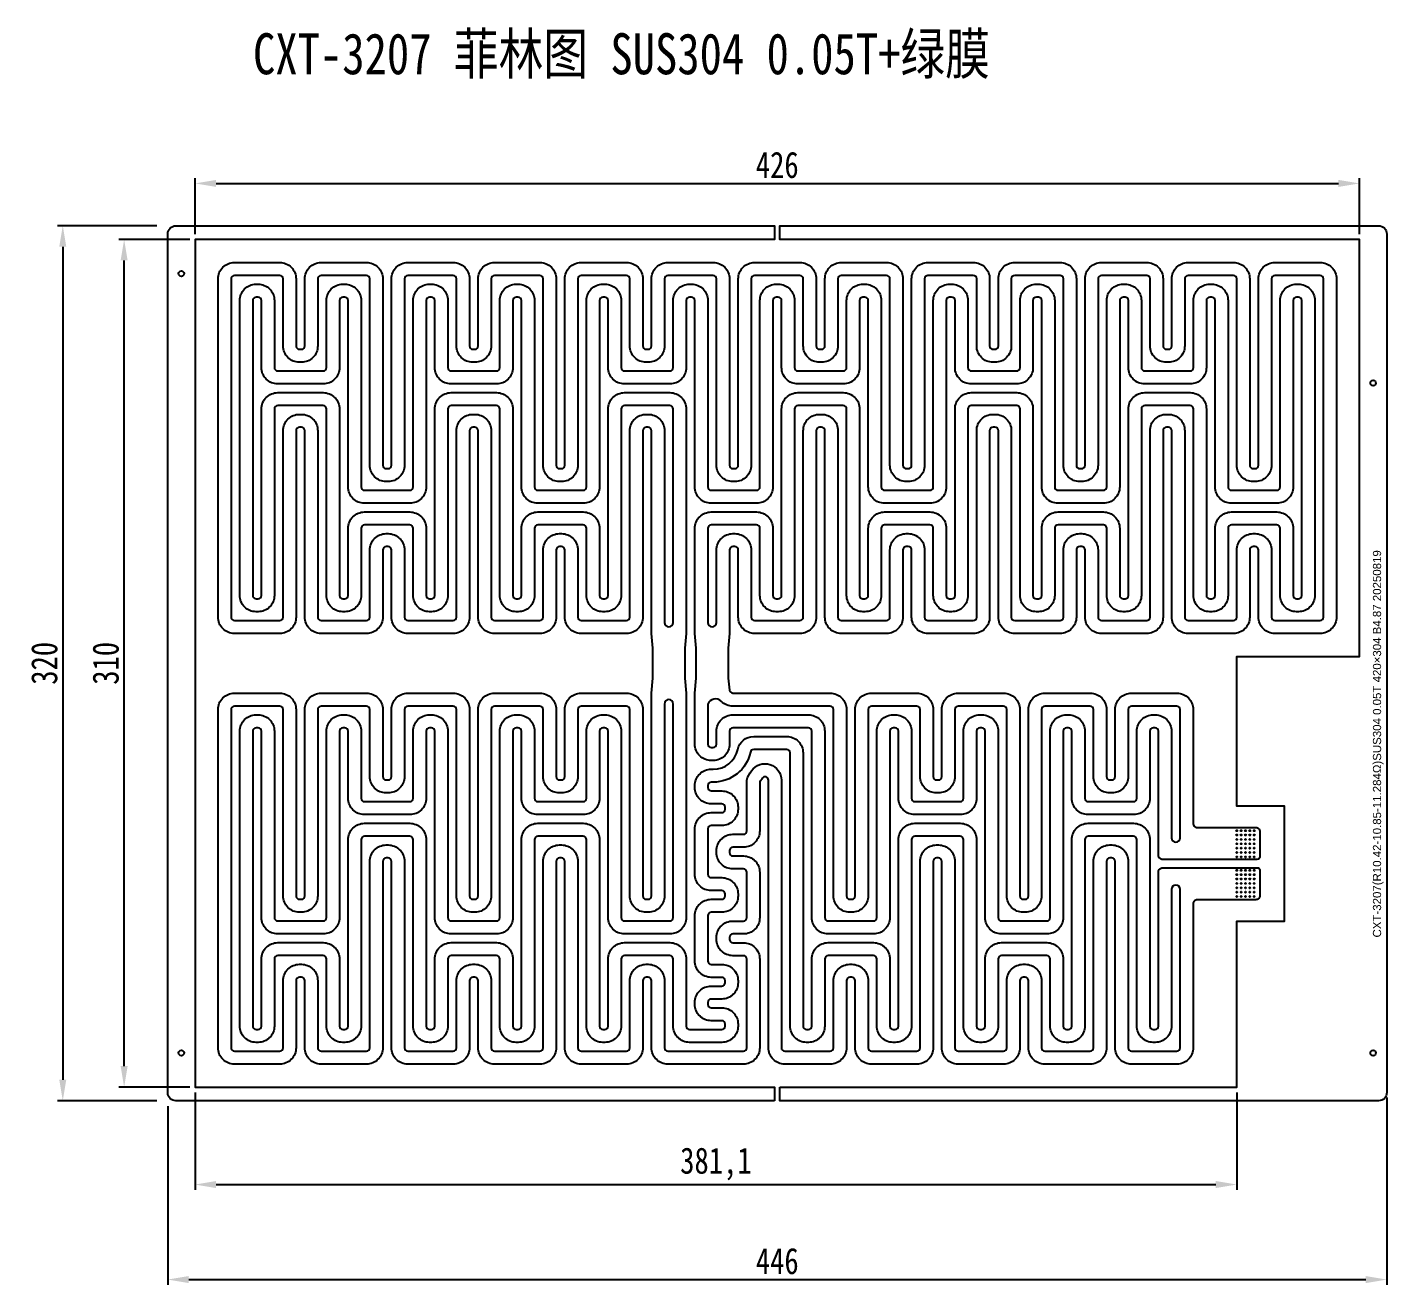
# Model space of a CAD drawing. Extents: x 1947 to 2445, y -5 to 454.
# Drawn here: x 1947.3 to 2444.7, y -5.5 to 454.4 of the extents above; entities that cross this region are included whole.
import ezdxf

# ---------------------------------------------------------------- set-up
doc = ezdxf.new("R2010")
doc.units = 0
doc.header["$PDMODE"] = 35
doc.header["$PDSIZE"] = -5
doc.layers.add('dim', color=84, linetype='Continuous', lineweight=9)
doc.layers.add('发热丝', color=3, linetype='Continuous')
doc.layers.add('菲林', color=11, linetype='Continuous')
doc.styles.add('ISO Proportional', font='simhei.ttf', dxfattribs={"width": 0.8})
doc.styles.get("Standard").update_dxf_attribs({"font": 'txt', "width": 0.8})
doc.styles.add('工程字', font='', dxfattribs={"height": 3.5})
doc.styles.get('工程字').set_extended_font_data('CAXA')
doc.dimstyles.new('ISO-25', dxfattribs={"dimtxt": 2.5, "dimasz": 2.5, "dimexe": 1.25, "dimexo": 0.625, "dimtad": 1, "dimtxsty": 'Standard', "dimcen": 2.5, "dimadec": 0, "dimazin": 0, "dimtfac": 1, "dimtmove": 0, "dimatfit": 3, "dimfxl": 1, "dimarcsym": 0})

# ---------------------------------------------------------------- blocks, each defined once
blk = doc.blocks.new('*D38')
at = {"layer": 'Defpoints', "color": 0}
for p in [(2444.75, 64.95), (1998.75, 61.79), (2444.75, -3.58)]:
    blk.add_point(p, dxfattribs=at)
at = {"layer": 'dim', "color": 0, "lineweight": -2}
for p, q in [((1998.75, 59.87), (1998.75, -5.5)), ((2444.75, 63.03), (2444.75, -5.5)), ((2006.43, -3.58), (2437.07, -3.58))]:
    blk.add_line(p, q, dxfattribs=at)
at = {"layer": 'dim', "color": 0}
for points in [[(2006.43, -2.3), (2006.43, -4.86), (1998.75, -3.58)], [(2437.07, -4.86), (2437.07, -2.3), (2444.75, -3.58)]]:
    blk.add_solid(points, dxfattribs=at)
at = {"layer": 'dim', "color": 0, "insert": (2221.75, 3.14), "char_height": 9.6, "attachment_point": 5}
blk.add_mtext('446', dxfattribs=at)
blk = doc.blocks.new('*D39')
at = {"layer": 'Defpoints', "color": 0}
for p in [(2008.75, 66.79), (2389.85, 66.79), (2389.85, 31.17)]:
    blk.add_point(p, dxfattribs=at)
at = {"layer": 'dim', "color": 0, "lineweight": -2}
for p, q in [((2008.75, 64.87), (2008.75, 29.25)), ((2389.85, 64.87), (2389.85, 29.25)), ((2016.43, 31.17), (2382.17, 31.17))]:
    blk.add_line(p, q, dxfattribs=at)
at = {"layer": 'dim', "color": 0}
for points in [[(2016.43, 32.45), (2016.43, 29.89), (2008.75, 31.17)], [(2382.17, 29.89), (2382.17, 32.45), (2389.85, 31.17)]]:
    blk.add_solid(points, dxfattribs=at)
at = {"layer": 'dim', "color": 0, "insert": (2199.3, 38.69), "char_height": 9.6, "attachment_point": 5}
blk.add_mtext('381,1', dxfattribs=at)
blk = doc.blocks.new('*D40')
at = {"layer": 'Defpoints', "color": 0}
for p in [(1982.81, 376.79), (2008.75, 376.79), (2008.75, 66.79)]:
    blk.add_point(p, dxfattribs=at)
at = {"layer": 'dim', "color": 0, "lineweight": -2}
for p, q in [((2006.83, 376.79), (1980.89, 376.79)), ((1982.81, 74.47), (1982.81, 369.11)), ((2006.83, 66.79), (1980.89, 66.79))]:
    blk.add_line(p, q, dxfattribs=at)
at = {"layer": 'dim', "color": 0}
for points in [[(1984.09, 369.11), (1981.53, 369.11), (1982.81, 376.79)], [(1981.53, 74.47), (1984.09, 74.47), (1982.81, 66.79)]]:
    blk.add_solid(points, dxfattribs=at)
at = {"layer": 'dim', "color": 0, "insert": (1976.09, 221.79), "char_height": 9.6, "attachment_point": 5, "rotation": 90}
blk.add_mtext('310', dxfattribs=at)
blk = doc.blocks.new('*D41')
at = {"layer": 'Defpoints', "color": 0}
for p in [(1996.75, 381.79), (1960.36, 61.79), (1996.75, 61.79)]:
    blk.add_point(p, dxfattribs=at)
at = {"layer": 'dim', "color": 0, "lineweight": -2}
for p, q in [((1994.83, 381.79), (1958.44, 381.79)), ((1960.36, 374.11), (1960.36, 69.47)), ((1994.83, 61.79), (1958.44, 61.79))]:
    blk.add_line(p, q, dxfattribs=at)
at = {"layer": 'dim', "color": 0}
for points in [[(1961.64, 374.11), (1959.08, 374.11), (1960.36, 381.79)], [(1959.08, 69.47), (1961.64, 69.47), (1960.36, 61.79)]]:
    blk.add_solid(points, dxfattribs=at)
at = {"layer": 'dim', "color": 0, "insert": (1953.64, 221.79), "char_height": 9.6, "attachment_point": 5, "rotation": 90}
blk.add_mtext('320', dxfattribs=at)
blk = doc.blocks.new('*D42')
at = {"layer": 'Defpoints', "color": 0}
for p in [(2434.75, 397.29), (2008.75, 376.79), (2434.75, 376.79)]:
    blk.add_point(p, dxfattribs=at)
at = {"layer": 'dim', "color": 0, "lineweight": -2}
for p, q in [((2008.75, 378.71), (2008.75, 399.21)), ((2434.75, 378.71), (2434.75, 399.21)), ((2016.43, 397.29), (2427.07, 397.29))]:
    blk.add_line(p, q, dxfattribs=at)
at = {"layer": 'dim', "color": 0}
for points in [[(2016.43, 398.57), (2016.43, 396.01), (2008.75, 397.29)], [(2427.07, 396.01), (2427.07, 398.57), (2434.75, 397.29)]]:
    blk.add_solid(points, dxfattribs=at)
at = {"layer": 'dim', "color": 0, "insert": (2221.75, 404.01), "char_height": 9.6, "attachment_point": 5}
blk.add_mtext('426', dxfattribs=at)

msp = doc.modelspace()

# ---------------------------------------------------------------- linework, layer by layer
at = {"layer": '发热丝'}
for points in [[(2176.249, 227.29), (2175.761, 232.717), (2175.761, 306.865, 0.4142136), (2174.535, 308.092), (2173.805, 308.092, 0.4142136), (2172.579, 306.865), (2172.579, 238.69, -0.4142136), (2166.605, 232.717), (2150.017, 232.717, -0.4142136), (2144.043, 238.69), (2144.043, 263.231, 0.4142136), (2142.817, 264.457), (2142.087, 264.457, 0.4142136), (2140.861, 263.231), (2140.861, 238.69, -0.4142136), (2134.887, 232.717), (2118.299, 232.717, -0.4142136), (2112.326, 238.69), (2112.326, 306.865, 0.4142136), (2111.099, 308.092), (2110.37, 308.092, 0.4142136), (2109.143, 306.865), (2109.143, 238.69, -0.4142136), (2103.17, 232.717), (2086.582, 232.717, -0.4142136), (2080.608, 238.69), (2080.608, 263.231, 0.4142136), (2079.382, 264.457), (2078.652, 264.457, 0.4142136), (2077.426, 263.231), (2077.426, 238.69, -0.4142136), (2071.452, 232.717), (2054.864, 232.717, -0.4142136), (2048.89, 238.69), (2048.89, 306.865, 0.4142136), (2047.664, 308.092), (2046.935, 308.092, 0.4142136), (2045.708, 306.865), (2045.708, 238.69, -0.4142136), (2039.735, 232.717), (2023.146, 232.717, -0.4142136), (2017.173, 238.69), (2017.173, 362.394, -0.4142136), (2023.146, 368.367), (2039.735, 368.367, -0.4142136), (2045.708, 362.394), (2045.708, 337.853, 0.4142136), (2046.935, 336.627), (2047.664, 336.627, 0.4142136), (2048.89, 337.853), (2048.89, 362.394, -0.4142136), (2054.864, 368.367), (2071.452, 368.367, -0.4142136), (2077.426, 362.394), (2077.426, 294.219, 0.4142136), (2078.652, 292.992), (2079.382, 292.992, 0.4142136), (2080.608, 294.219), (2080.608, 362.394, -0.4142136), (2086.582, 368.367), (2103.17, 368.367, -0.4142136), (2109.143, 362.394), (2109.143, 337.853, 0.4142136), (2110.37, 336.627), (2111.099, 336.627, 0.4142136), (2112.326, 337.853), (2112.326, 362.394, -0.4142136), (2118.299, 368.367), (2134.887, 368.367, -0.4142136), (2140.861, 362.394), (2140.861, 294.219, 0.4142136), (2142.087, 292.992), (2142.817, 292.992, 0.4142136), (2144.043, 294.219), (2144.043, 362.394, -0.4142136), (2150.017, 368.367), (2166.605, 368.367, -0.4142136), (2172.579, 362.394), (2172.579, 337.853, 0.4142136), (2173.805, 336.627), (2174.535, 336.627, 0.4142136), (2175.761, 337.853), (2175.761, 362.394, -0.4142136), (2181.735, 368.367), (2198.323, 368.367, -0.4142136), (2204.296, 362.394), (2204.296, 294.219, 0.4142136), (2205.523, 292.992), (2206.252, 292.992, 0.4142136), (2207.479, 294.219), (2207.479, 362.394, -0.4142136), (2213.452, 368.367), (2230.04, 368.367, -0.4142136), (2236.014, 362.394), (2236.014, 337.853, 0.4142136), (2237.24, 336.627), (2237.97, 336.627, 0.4142136), (2239.196, 337.853), (2239.196, 362.394, -0.4142136), (2245.17, 368.367), (2261.758, 368.367, -0.4142136), (2267.731, 362.394), (2267.731, 294.219, 0.4142136), (2268.958, 292.992), (2269.687, 292.992, 0.4142136), (2270.914, 294.219), (2270.914, 362.394, -0.4142136), (2276.887, 368.367), (2293.476, 368.367, -0.4142136), (2299.449, 362.394), (2299.449, 337.853, 0.4142136), (2300.676, 336.627), (2301.405, 336.627, 0.4142136), (2302.632, 337.853), (2302.632, 362.394, -0.4142136), (2308.605, 368.367), (2325.193, 368.367, -0.4142136), (2331.167, 362.394), (2331.167, 294.219, 0.4142136), (2332.393, 292.992), (2333.123, 292.992, 0.4142136), (2334.349, 294.219), (2334.349, 362.394, -0.4142136), (2340.323, 368.367), (2356.911, 368.367, -0.4142136), (2362.884, 362.394), (2362.884, 337.853, 0.4142136), (2364.111, 336.627), (2364.84, 336.627, 0.4142136), (2366.067, 337.853), (2366.067, 362.394, -0.4142136), (2372.04, 368.367), (2388.629, 368.367, -0.4142136), (2394.602, 362.394), (2394.602, 294.219, 0.4142136), (2395.829, 292.992), (2396.558, 292.992, 0.4142136), (2397.785, 294.219), (2397.785, 362.394, -0.4142136), (2403.758, 368.367), (2420.346, 368.367, -0.4142136), (2426.32, 362.394), (2426.32, 238.69, -0.4142136), (2420.346, 232.717), (2403.758, 232.717, -0.4142136), (2397.785, 238.69), (2397.785, 263.231, 0.4142136), (2396.558, 264.457), (2395.829, 264.457, 0.4142136), (2394.602, 263.231), (2394.602, 238.69, -0.4142136), (2388.629, 232.717), (2372.04, 232.717, -0.4142136), (2366.067, 238.69), (2366.067, 306.865, 0.4142136), (2364.84, 308.092), (2364.111, 308.092, 0.4142136), (2362.884, 306.865), (2362.884, 238.69, -0.4142136), (2356.911, 232.717), (2340.323, 232.717, -0.4142136), (2334.349, 238.69), (2334.349, 263.231, 0.4142136), (2333.123, 264.457), (2332.393, 264.457, 0.4142136), (2331.167, 263.231), (2331.167, 238.69, -0.4142136), (2325.193, 232.717), (2308.605, 232.717, -0.4142136), (2302.632, 238.69), (2302.632, 306.865, 0.4142136), (2301.405, 308.092), (2300.676, 308.092, 0.4142136), (2299.449, 306.865), (2299.449, 238.69, -0.4142136), (2293.476, 232.717), (2276.887, 232.717, -0.4142136), (2270.914, 238.69), (2270.914, 263.231, 0.4142136), (2269.687, 264.457), (2268.958, 264.457, 0.4142136), (2267.731, 263.231), (2267.731, 238.69, -0.4142136), (2261.758, 232.717), (2245.17, 232.717, -0.4142136), (2239.196, 238.69), (2239.196, 306.865, 0.4142136), (2237.97, 308.092), (2237.24, 308.092, 0.4142136), (2236.014, 306.865), (2236.014, 238.69, -0.4142136), (2230.04, 232.717), (2213.452, 232.717, -0.4142136), (2207.479, 238.69), (2207.479, 263.231, 0.4142136), (2206.252, 264.457), (2205.523, 264.457, 0.4142136), (2204.296, 263.231), (2204.296, 232.717), (2203.808, 227.29), (2203.808, 216.298), (2204.304, 211.958, 0.3812523), (2205.523, 210.871), (2241.076, 210.871, -0.4142136), (2247.049, 204.898), (2247.049, 136.723, 0.4142136), (2248.276, 135.496), (2249.005, 135.496, 0.4142136), (2250.232, 136.723), (2250.232, 204.898, -0.4142136), (2256.205, 210.871), (2272.793, 210.871, -0.4142136), (2278.767, 204.898), (2278.767, 180.357, 0.4142136), (2279.993, 179.131), (2280.723, 179.131, 0.4142136), (2281.949, 180.357), (2281.949, 204.898, -0.4142136), (2287.923, 210.871), (2304.511, 210.871, -0.4142136), (2310.484, 204.898), (2310.484, 136.723, 0.4142136), (2311.711, 135.496), (2312.44, 135.496, 0.4142136), (2313.667, 136.723), (2313.667, 204.898, -0.4142136), (2319.64, 210.871), (2336.229, 210.871, -0.4142136), (2342.202, 204.898), (2342.202, 180.357, 0.4142136), (2343.429, 179.131), (2344.158, 179.131, 0.4142136), (2345.385, 180.357), (2345.385, 204.898, -0.4142136), (2351.358, 210.871), (2367.946, 210.871, -0.4142136), (2373.92, 204.898), (2373.92, 163.242, 0.4142136), (2375.42, 161.742), (2396.846, 161.742, -0.4142136), (2398.346, 160.242), (2398.346, 151.142, -0.4142136), (2397.246, 150.042), (2362.743, 150.042, -0.4142136), (2361.243, 151.542), (2361.243, 196.968, 0.4142136), (2360.017, 198.195), (2359.287, 198.195, 0.4142136), (2358.061, 196.968), (2358.061, 172.428, -0.4142136), (2352.087, 166.454), (2335.499, 166.454, -0.4142136), (2329.526, 172.428), (2329.526, 196.968, 0.4142136), (2328.299, 198.195), (2327.57, 198.195, 0.4142136), (2326.343, 196.968), (2326.343, 128.793, -0.4142136), (2320.37, 122.82), (2303.782, 122.82, -0.4142136), (2297.808, 128.793), (2297.808, 196.968, 0.4142136), (2296.582, 198.195), (2295.852, 198.195, 0.4142136), (2294.626, 196.968), (2294.626, 172.428, -0.4142136), (2288.652, 166.454), (2272.064, 166.454, -0.4142136), (2266.09, 172.428), (2266.09, 196.968, 0.4142136), (2264.864, 198.195), (2264.135, 198.195, 0.4142136), (2262.908, 196.968), (2262.908, 128.793, -0.4142136), (2256.935, 122.82), (2240.346, 122.82, -0.4142136), (2234.373, 128.793), (2234.373, 196.968, 0.4142136), (2233.146, 198.195), (2205.523, 198.195, 0.4142136), (2204.296, 196.968), (2204.296, 192.206, -0.4142136), (2198.323, 186.232), (2197.593, 186.232, -0.4142136), (2191.62, 192.206), (2191.62, 210.871), (2192.108, 216.298), (2192.108, 227.29), (2191.62, 232.717), (2191.62, 271.16, -0.4142136), (2197.593, 277.133), (2214.182, 277.133, -0.4142136), (2220.155, 271.16), (2220.155, 246.619, 0.4142136), (2221.382, 245.393), (2222.111, 245.393, 0.4142136), (2223.338, 246.619), (2223.338, 314.795, -0.4142136), (2229.311, 320.768), (2245.899, 320.768, -0.4142136), (2251.873, 314.795), (2251.873, 246.619, 0.4142136), (2253.099, 245.393), (2253.829, 245.393, 0.4142136), (2255.055, 246.619), (2255.055, 271.16, -0.4142136), (2261.029, 277.133), (2277.617, 277.133, -0.4142136), (2283.59, 271.16), (2283.59, 246.619, 0.4142136), (2284.817, 245.393), (2285.546, 245.393, 0.4142136), (2286.773, 246.619), (2286.773, 314.795, -0.4142136), (2292.746, 320.768), (2309.334, 320.768, -0.4142136), (2315.308, 314.795), (2315.308, 246.619, 0.4142136), (2316.534, 245.393), (2317.264, 245.393, 0.4142136), (2318.49, 246.619), (2318.49, 271.16, -0.4142136), (2324.464, 277.133), (2341.052, 277.133, -0.4142136), (2347.026, 271.16), (2347.026, 246.619, 0.4142136), (2348.252, 245.393), (2348.982, 245.393, 0.4142136), (2350.208, 246.619), (2350.208, 314.795, -0.4142136), (2356.182, 320.768), (2372.77, 320.768, -0.4142136), (2378.743, 314.795), (2378.743, 246.619, 0.4142136), (2379.97, 245.393), (2380.699, 245.393, 0.4142136), (2381.926, 246.619), (2381.926, 271.16, -0.4142136), (2387.899, 277.133), (2404.487, 277.133, -0.4142136), (2410.461, 271.16), (2410.461, 246.619, 0.4142136), (2411.687, 245.393), (2412.417, 245.393, 0.4142136), (2413.643, 246.619), (2413.643, 354.464, 0.4142136), (2412.417, 355.691), (2411.687, 355.691, 0.4142136), (2410.461, 354.464), (2410.461, 286.289, -0.4142136), (2404.487, 280.316), (2387.899, 280.316, -0.4142136), (2381.926, 286.289), (2381.926, 354.464, 0.4142136), (2380.699, 355.691), (2379.97, 355.691, 0.4142136), (2378.743, 354.464), (2378.743, 329.924, -0.4142136), (2372.77, 323.951), (2356.182, 323.951, -0.4142136), (2350.208, 329.924), (2350.208, 354.464, 0.4142136), (2348.982, 355.691), (2348.252, 355.691, 0.4142136), (2347.026, 354.464), (2347.026, 286.289, -0.4142136), (2341.052, 280.316), (2324.464, 280.316, -0.4142136), (2318.49, 286.289), (2318.49, 354.464, 0.4142136), (2317.264, 355.691), (2316.534, 355.691, 0.4142136), (2315.308, 354.464), (2315.308, 329.924, -0.4142136), (2309.334, 323.951), (2292.746, 323.951, -0.4142136), (2286.773, 329.924), (2286.773, 354.464, 0.4142136), (2285.546, 355.691), (2284.817, 355.691, 0.4142136), (2283.59, 354.464), (2283.59, 286.289, -0.4142136), (2277.617, 280.316), (2261.029, 280.316, -0.4142136), (2255.055, 286.289), (2255.055, 354.464, 0.4142136), (2253.829, 355.691), (2253.099, 355.691, 0.4142136), (2251.873, 354.464), (2251.873, 329.924, -0.4142136), (2245.899, 323.951), (2229.311, 323.951, -0.4142136), (2223.338, 329.924), (2223.338, 354.464, 0.4142136), (2222.111, 355.691), (2221.382, 355.691, 0.4142136), (2220.155, 354.464), (2220.155, 286.289, -0.4142136), (2214.182, 280.316), (2197.593, 280.316, -0.4142136), (2191.62, 286.289), (2191.62, 354.464, 0.4142136), (2190.393, 355.691), (2189.664, 355.691, 0.4142136), (2188.437, 354.464), (2188.437, 329.924, -0.4142136), (2182.464, 323.951), (2165.876, 323.951, -0.4142136), (2159.902, 329.924), (2159.902, 354.464, 0.4142136), (2158.676, 355.691), (2157.946, 355.691, 0.4142136), (2156.72, 354.464), (2156.72, 286.289, -0.4142136), (2150.746, 280.316), (2134.158, 280.316, -0.4142136), (2128.185, 286.289), (2128.185, 354.464, 0.4142136), (2126.958, 355.691), (2126.229, 355.691, 0.4142136), (2125.002, 354.464), (2125.002, 329.924, -0.4142136), (2119.029, 323.951), (2102.44, 323.951, -0.4142136), (2096.467, 329.924), (2096.467, 354.464, 0.4142136), (2095.24, 355.691), (2094.511, 355.691, 0.4142136), (2093.284, 354.464), (2093.284, 286.289, -0.4142136), (2087.311, 280.316), (2070.723, 280.316, -0.4142136), (2064.749, 286.289), (2064.749, 354.464, 0.4142136), (2063.523, 355.691), (2062.793, 355.691, 0.4142136), (2061.567, 354.464), (2061.567, 329.924, -0.4142136), (2055.593, 323.951), (2039.005, 323.951, -0.4142136), (2033.032, 329.924), (2033.032, 354.464, 0.4142136), (2031.805, 355.691), (2031.076, 355.691, 0.4142136), (2029.849, 354.464), (2029.849, 246.619, 0.4142136), (2031.076, 245.393), (2031.805, 245.393, 0.4142136), (2033.032, 246.619), (2033.032, 314.795, -0.4142136), (2039.005, 320.768), (2055.593, 320.768, -0.4142136), (2061.567, 314.795), (2061.567, 246.619, 0.4142136), (2062.793, 245.393), (2063.523, 245.393, 0.4142136), (2064.749, 246.619), (2064.749, 271.16, -0.4142136), (2070.723, 277.133), (2087.311, 277.133, -0.4142136), (2093.284, 271.16), (2093.284, 246.619, 0.4142136), (2094.511, 245.393), (2095.24, 245.393, 0.4142136), (2096.467, 246.619), (2096.467, 314.795, -0.4142136), (2102.44, 320.768), (2119.029, 320.768, -0.4142136), (2125.002, 314.795), (2125.002, 246.619, 0.4142136), (2126.229, 245.393), (2126.958, 245.393, 0.4142136), (2128.185, 246.619), (2128.185, 271.16, -0.4142136), (2134.158, 277.133), (2150.746, 277.133, -0.4142136), (2156.72, 271.16), (2156.72, 246.619, 0.4142136), (2157.946, 245.393), (2158.676, 245.393, 0.4142136), (2159.902, 246.619), (2159.902, 314.795, -0.4142136), (2165.876, 320.768), (2182.464, 320.768, -0.4142136), (2188.437, 314.795), (2188.437, 232.717), (2187.949, 227.29), (2187.949, 216.298), (2188.437, 210.871), (2188.437, 128.793, -0.4142136), (2182.464, 122.82), (2165.876, 122.82, -0.4142136), (2159.902, 128.793), (2159.902, 196.968, 0.4142136), (2158.676, 198.195), (2157.946, 198.195, 0.4142136), (2156.72, 196.968), (2156.72, 172.428, -0.4142136), (2150.746, 166.454), (2134.158, 166.454, -0.4142136), (2128.185, 172.428), (2128.185, 196.968, 0.4142136), (2126.958, 198.195), (2126.229, 198.195, 0.4142136), (2125.002, 196.968), (2125.002, 128.793, -0.4142136), (2119.029, 122.82), (2102.44, 122.82, -0.4142136), (2096.467, 128.793), (2096.467, 196.968, 0.4142136), (2095.24, 198.195), (2094.511, 198.195, 0.4142136), (2093.284, 196.968), (2093.284, 172.428, -0.4142136), (2087.311, 166.454), (2070.723, 166.454, -0.4142136), (2064.749, 172.428), (2064.749, 196.968, 0.4142136), (2063.523, 198.195), (2062.793, 198.195, 0.4142136), (2061.567, 196.968), (2061.567, 128.793, -0.4142136), (2055.593, 122.82), (2039.005, 122.82, -0.4142136), (2033.032, 128.793), (2033.032, 196.968, 0.4142136), (2031.805, 198.195), (2031.076, 198.195, 0.4142136), (2029.849, 196.968), (2029.849, 89.123, 0.4142136), (2031.076, 87.897), (2031.805, 87.897, 0.4142136), (2033.032, 89.123), (2033.032, 113.664, -0.4142136), (2039.005, 119.637), (2055.593, 119.637, -0.4142136), (2061.567, 113.664), (2061.567, 89.123, 0.4142136), (2062.793, 87.897), (2063.523, 87.897, 0.4142136), (2064.749, 89.123), (2064.749, 157.298, -0.4142136), (2070.723, 163.272), (2087.311, 163.272, -0.4142136), (2093.284, 157.298), (2093.284, 89.123, 0.4142136), (2094.511, 87.897), (2095.24, 87.897, 0.4142136), (2096.467, 89.123), (2096.467, 113.664, -0.4142136), (2102.44, 119.637), (2119.029, 119.637, -0.4142136), (2125.002, 113.664), (2125.002, 89.123, 0.4142136), (2126.229, 87.897), (2126.958, 87.897, 0.4142136), (2128.185, 89.123), (2128.185, 157.298, -0.4142136), (2134.158, 163.272), (2150.746, 163.272, -0.4142136), (2156.72, 157.298), (2156.72, 89.123, 0.4142136), (2157.946, 87.897), (2158.676, 87.897, 0.4142136), (2159.902, 89.123), (2159.902, 113.664, -0.4142136), (2165.876, 119.637), (2182.464, 119.637, -0.4142136), (2188.437, 113.664), (2188.437, 89.123, 0.4142136), (2189.664, 87.897), (2201.429, 87.897, 0.4142136), (2202.655, 89.123), (2202.655, 89.853, 0.4142136), (2201.429, 91.079), (2197.593, 91.079, -0.4142136), (2191.62, 97.053), (2191.62, 97.782, -0.4142136), (2197.593, 103.756), (2201.429, 103.756, 0.4142136), (2202.655, 104.982), (2202.655, 105.712, 0.4142136), (2201.429, 106.938), (2197.593, 106.938, -0.4142136), (2191.62, 112.912), (2191.62, 129.5, -0.4142136), (2197.593, 135.473), (2201.429, 135.473, 0.4142136), (2202.655, 136.7), (2202.655, 137.429, 0.4142136), (2201.429, 138.656), (2197.593, 138.656, -0.4142136), (2191.62, 144.629), (2191.62, 161.217, -0.4142136), (2197.593, 167.191), (2201.429, 167.191, 0.4142136), (2202.655, 168.417), (2202.655, 169.147, 0.4142136), (2201.429, 170.373), (2197.593, 170.373, -0.4142136), (2191.62, 176.347), (2191.62, 177.076, -0.4142136), (2197.593, 183.05), (2198.323, 183.05, 0.3537169), (2207.276, 190.289, -0.3537169), (2213.117, 195.012), (2225.217, 195.012, -0.4142136), (2231.19, 189.039), (2231.19, 89.123, 0.4142136), (2232.417, 87.897), (2233.146, 87.897, 0.4142136), (2234.373, 89.123), (2234.373, 113.664, -0.4142136), (2240.346, 119.637), (2256.935, 119.637, -0.4142136), (2262.908, 113.664), (2262.908, 89.123, 0.4142136), (2264.135, 87.897), (2264.864, 87.897, 0.4142136), (2266.09, 89.123), (2266.09, 157.298, -0.4142136), (2272.064, 163.272), (2288.652, 163.272, -0.4142136), (2294.626, 157.298), (2294.626, 89.123, 0.4142136), (2295.852, 87.897), (2296.582, 87.897, 0.4142136), (2297.808, 89.123), (2297.808, 113.664, -0.4142136), (2303.782, 119.637), (2320.37, 119.637, -0.4142136), (2326.343, 113.664), (2326.343, 89.123, 0.4142136), (2327.57, 87.897), (2328.299, 87.897, 0.4142136), (2329.526, 89.123), (2329.526, 157.298, -0.4142136), (2335.499, 163.272), (2352.087, 163.272, -0.4142136), (2358.061, 157.298), (2358.061, 89.123, 0.4142136), (2359.287, 87.897), (2360.017, 87.897, 0.4142136), (2361.243, 89.123), (2361.243, 145.542, -0.4142136), (2362.743, 147.042), (2397.246, 147.042, -0.4142136), (2398.346, 145.942), (2398.346, 136.842, -0.4142136), (2396.846, 135.342), (2375.42, 135.342, 0.4142136), (2373.92, 133.842), (2373.92, 81.194, -0.4142136), (2367.946, 75.22), (2351.358, 75.22, -0.4142136), (2345.385, 81.194), (2345.385, 149.369, 0.4142136), (2344.158, 150.596), (2343.429, 150.596, 0.4142136), (2342.202, 149.369), (2342.202, 81.194, -0.4142136), (2336.229, 75.22), (2319.64, 75.22, -0.4142136), (2313.667, 81.194), (2313.667, 105.734, 0.4142136), (2312.44, 106.961), (2311.711, 106.961, 0.4142136), (2310.484, 105.734), (2310.484, 81.194, -0.4142136), (2304.511, 75.22), (2287.923, 75.22, -0.4142136), (2281.949, 81.194), (2281.949, 149.369, 0.4142136), (2280.723, 150.596), (2279.993, 150.596, 0.4142136), (2278.767, 149.369), (2278.767, 81.194, -0.4142136), (2272.793, 75.22), (2256.205, 75.22, -0.4142136), (2250.232, 81.194), (2250.232, 105.734, 0.4142136), (2249.005, 106.961), (2248.276, 106.961, 0.4142136), (2247.049, 105.734), (2247.049, 81.194, -0.4142136), (2241.076, 75.22), (2224.487, 75.22, -0.4142136), (2218.514, 81.194), (2218.514, 179.089, 0.7354531), (2216.279, 179.787, -0.0133912), (2215.588, 178.843, 0.1661671), (2215.332, 178.093), (2215.332, 160.488, -0.4142136), (2209.358, 154.515), (2205.523, 154.515, 0.4142136), (2204.296, 153.288), (2204.296, 152.559, 0.4142136), (2205.523, 151.332), (2209.358, 151.332, -0.4142136), (2215.332, 145.359), (2215.332, 128.77, -0.4142136), (2209.358, 122.797), (2205.523, 122.797, 0.4142136), (2204.296, 121.57), (2204.296, 120.841, 0.4142136), (2205.523, 119.614), (2209.358, 119.614, -0.4142136), (2215.332, 113.641), (2215.332, 81.194, -0.4142136), (2209.358, 75.22), (2181.735, 75.22, -0.4142136), (2175.761, 81.194), (2175.761, 105.734, 0.4142136), (2174.535, 106.961), (2173.805, 106.961, 0.4142136), (2172.579, 105.734), (2172.579, 81.194, -0.4142136), (2166.605, 75.22), (2150.017, 75.22, -0.4142136), (2144.043, 81.194), (2144.043, 149.369, 0.4142136), (2142.817, 150.596), (2142.087, 150.596, 0.4142136), (2140.861, 149.369), (2140.861, 81.194, -0.4142136), (2134.887, 75.22), (2118.299, 75.22, -0.4142136), (2112.326, 81.194), (2112.326, 105.734, 0.4142136), (2111.099, 106.961), (2110.37, 106.961, 0.4142136), (2109.143, 105.734), (2109.143, 81.194, -0.4142136), (2103.17, 75.22), (2086.582, 75.22, -0.4142136), (2080.608, 81.194), (2080.608, 149.369, 0.4142136), (2079.382, 150.596), (2078.652, 150.596, 0.4142136), (2077.426, 149.369), (2077.426, 81.194, -0.4142136), (2071.452, 75.22), (2054.864, 75.22, -0.4142136), (2048.89, 81.194), (2048.89, 105.734, 0.4142136), (2047.664, 106.961), (2046.935, 106.961, 0.4142136), (2045.708, 105.734), (2045.708, 81.194, -0.4142136), (2039.735, 75.22), (2023.146, 75.22, -0.4142136), (2017.173, 81.194), (2017.173, 204.898, -0.4142136), (2023.146, 210.871), (2039.735, 210.871, -0.4142136), (2045.708, 204.898), (2045.708, 136.723, 0.4142136), (2046.935, 135.496), (2047.664, 135.496, 0.4142136), (2048.89, 136.723), (2048.89, 204.898, -0.4142136), (2054.864, 210.871), (2071.452, 210.871, -0.4142136), (2077.426, 204.898), (2077.426, 180.357, 0.4142136), (2078.652, 179.131), (2079.382, 179.131, 0.4142136), (2080.608, 180.357), (2080.608, 204.898, -0.4142136), (2086.582, 210.871), (2103.17, 210.871, -0.4142136), (2109.143, 204.898), (2109.143, 136.723, 0.4142136), (2110.37, 135.496), (2111.099, 135.496, 0.4142136), (2112.326, 136.723), (2112.326, 204.898, -0.4142136), (2118.299, 210.871), (2134.887, 210.871, -0.4142136), (2140.861, 204.898), (2140.861, 180.357, 0.4142136), (2142.087, 179.131), (2142.817, 179.131, 0.4142136), (2144.043, 180.357), (2144.043, 204.898, -0.4142136), (2150.017, 210.871), (2166.605, 210.871, -0.4142136), (2172.579, 204.898), (2172.579, 136.723, 0.4142136), (2173.805, 135.496), (2174.535, 135.496, 0.4142136), (2175.761, 136.723), (2175.761, 210.871), (2176.249, 216.298)], [(2183.69, 236.681), (2183.69, 314.795, 0.4142136), (2182.464, 316.021), (2165.876, 316.021, 0.4142136), (2164.649, 314.795), (2164.649, 246.619, -0.4142136), (2158.676, 240.646), (2157.946, 240.646, -0.4142136), (2151.973, 246.619), (2151.973, 271.16, 0.4142136), (2150.746, 272.387), (2134.158, 272.387, 0.4142136), (2132.932, 271.16), (2132.932, 246.619, -0.4142136), (2126.958, 240.646), (2126.229, 240.646, -0.4142136), (2120.255, 246.619), (2120.255, 314.795, 0.4142136), (2119.029, 316.021), (2102.44, 316.021, 0.4142136), (2101.214, 314.795), (2101.214, 246.619, -0.4142136), (2095.24, 240.646), (2094.511, 240.646, -0.4142136), (2088.538, 246.619), (2088.538, 271.16, 0.4142136), (2087.311, 272.387), (2070.723, 272.387, 0.4142136), (2069.496, 271.16), (2069.496, 246.619, -0.4142136), (2063.523, 240.646), (2062.793, 240.646, -0.4142136), (2056.82, 246.619), (2056.82, 314.795, 0.4142136), (2055.593, 316.021), (2039.005, 316.021, 0.4142136), (2037.779, 314.795), (2037.779, 246.619, -0.4142136), (2031.805, 240.646), (2031.076, 240.646, -0.4142136), (2025.102, 246.619), (2025.102, 354.464, -0.4142136), (2031.076, 360.438), (2031.805, 360.438, -0.4142136), (2037.779, 354.464), (2037.779, 329.924, 0.4142136), (2039.005, 328.697), (2055.593, 328.697, 0.4142136), (2056.82, 329.924), (2056.82, 354.464, -0.4142136), (2062.793, 360.438), (2063.523, 360.438, -0.4142136), (2069.496, 354.464), (2069.496, 286.289, 0.4142136), (2070.723, 285.063), (2087.311, 285.063, 0.4142136), (2088.538, 286.289), (2088.538, 354.464, -0.4142136), (2094.511, 360.438), (2095.24, 360.438, -0.4142136), (2101.214, 354.464), (2101.214, 329.924, 0.4142136), (2102.44, 328.697), (2119.029, 328.697, 0.4142136), (2120.255, 329.924), (2120.255, 354.464, -0.4142136), (2126.229, 360.438), (2126.958, 360.438, -0.4142136), (2132.932, 354.464), (2132.932, 286.289, 0.4142136), (2134.158, 285.063), (2150.746, 285.063, 0.4142136), (2151.973, 286.289), (2151.973, 354.464, -0.4142136), (2157.946, 360.438), (2158.676, 360.438, -0.4142136), (2164.649, 354.464), (2164.649, 329.924, 0.4142136), (2165.876, 328.697), (2182.464, 328.697, 0.4142136), (2183.69, 329.924), (2183.69, 354.464, -0.4142136), (2189.664, 360.438), (2190.393, 360.438, -0.4142136), (2196.367, 354.464), (2196.367, 286.289, 0.4142136), (2197.593, 285.063), (2214.182, 285.063, 0.4142136), (2215.408, 286.289), (2215.408, 354.464, -0.4142136), (2221.382, 360.438), (2222.111, 360.438, -0.4142136), (2228.084, 354.464), (2228.084, 329.924, 0.4142136), (2229.311, 328.697), (2245.899, 328.697, 0.4142136), (2247.126, 329.924), (2247.126, 354.464, -0.4142136), (2253.099, 360.438), (2253.829, 360.438, -0.4142136), (2259.802, 354.464), (2259.802, 286.289, 0.4142136), (2261.029, 285.063), (2277.617, 285.063, 0.4142136), (2278.843, 286.289), (2278.843, 354.464, -0.4142136), (2284.817, 360.438), (2285.546, 360.438, -0.4142136), (2291.52, 354.464), (2291.52, 329.924, 0.4142136), (2292.746, 328.697), (2309.334, 328.697, 0.4142136), (2310.561, 329.924), (2310.561, 354.464, -0.4142136), (2316.534, 360.438), (2317.264, 360.438, -0.4142136), (2323.237, 354.464), (2323.237, 286.289, 0.4142136), (2324.464, 285.063), (2341.052, 285.063, 0.4142136), (2342.279, 286.289), (2342.279, 354.464, -0.4142136), (2348.252, 360.438), (2348.982, 360.438, -0.4142136), (2354.955, 354.464), (2354.955, 329.924, 0.4142136), (2356.182, 328.697), (2372.77, 328.697, 0.4142136), (2373.996, 329.924), (2373.996, 354.464, -0.4142136), (2379.97, 360.438), (2380.699, 360.438, -0.4142136), (2386.673, 354.464), (2386.673, 286.289, 0.4142136), (2387.899, 285.063), (2404.487, 285.063, 0.4142136), (2405.714, 286.289), (2405.714, 354.464, -0.4142136), (2411.687, 360.438), (2412.417, 360.438, -0.4142136), (2418.39, 354.464), (2418.39, 246.619, -0.4142136), (2412.417, 240.646), (2411.687, 240.646, -0.4142136), (2405.714, 246.619), (2405.714, 271.16, 0.4142136), (2404.487, 272.387), (2387.899, 272.387, 0.4142136), (2386.673, 271.16), (2386.673, 246.619, -0.4142136), (2380.699, 240.646), (2379.97, 240.646, -0.4142136), (2373.996, 246.619), (2373.996, 314.795, 0.4142136), (2372.77, 316.021), (2356.182, 316.021, 0.4142136), (2354.955, 314.795), (2354.955, 246.619, -0.4142136), (2348.982, 240.646), (2348.252, 240.646, -0.4142136), (2342.279, 246.619), (2342.279, 271.16, 0.4142136), (2341.052, 272.387), (2324.464, 272.387, 0.4142136), (2323.237, 271.16), (2323.237, 246.619, -0.4142136), (2317.264, 240.646), (2316.534, 240.646, -0.4142136), (2310.561, 246.619), (2310.561, 314.795, 0.4142136), (2309.334, 316.021), (2292.746, 316.021, 0.4142136), (2291.52, 314.795), (2291.52, 246.619, -0.4142136), (2285.546, 240.646), (2284.817, 240.646, -0.4142136), (2278.843, 246.619), (2278.843, 271.16, 0.4142136), (2277.617, 272.387), (2261.029, 272.387, 0.4142136), (2259.802, 271.16), (2259.802, 246.619, -0.4142136), (2253.829, 240.646), (2253.099, 240.646, -0.4142136), (2247.126, 246.619), (2247.126, 314.795, 0.4142136), (2245.899, 316.021), (2229.311, 316.021, 0.4142136), (2228.084, 314.795), (2228.084, 246.619, -0.4142136), (2222.111, 240.646), (2221.382, 240.646, -0.4142136), (2215.408, 246.619), (2215.408, 271.16, 0.4142136), (2214.182, 272.387), (2197.593, 272.387, 0.4142136), (2196.367, 271.16), (2196.367, 236.681, 1), (2199.549, 236.681), (2199.549, 263.231, -0.4142136), (2205.523, 269.204), (2206.252, 269.204, -0.4142136), (2212.226, 263.231), (2212.226, 238.69, 0.4142136), (2213.452, 237.464), (2230.04, 237.464, 0.4142136), (2231.267, 238.69), (2231.267, 306.865, -0.4142136), (2237.24, 312.839), (2237.97, 312.839, -0.4142136), (2243.943, 306.865), (2243.943, 238.69, 0.4142136), (2245.17, 237.464), (2261.758, 237.464, 0.4142136), (2262.985, 238.69), (2262.985, 263.231, -0.4142136), (2268.958, 269.204), (2269.687, 269.204, -0.4142136), (2275.661, 263.231), (2275.661, 238.69, 0.4142136), (2276.887, 237.464), (2293.476, 237.464, 0.4142136), (2294.702, 238.69), (2294.702, 306.865, -0.4142136), (2300.676, 312.839), (2301.405, 312.839, -0.4142136), (2307.379, 306.865), (2307.379, 238.69, 0.4142136), (2308.605, 237.464), (2325.193, 237.464, 0.4142136), (2326.42, 238.69), (2326.42, 263.231, -0.4142136), (2332.393, 269.204), (2333.123, 269.204, -0.4142136), (2339.096, 263.231), (2339.096, 238.69, 0.4142136), (2340.323, 237.464), (2356.911, 237.464, 0.4142136), (2358.137, 238.69), (2358.137, 306.865, -0.4142136), (2364.111, 312.839), (2364.84, 312.839, -0.4142136), (2370.814, 306.865), (2370.814, 238.69, 0.4142136), (2372.04, 237.464), (2388.629, 237.464, 0.4142136), (2389.855, 238.69), (2389.855, 263.231, -0.4142136), (2395.829, 269.204), (2396.558, 269.204, -0.4142136), (2402.531, 263.231), (2402.531, 238.69, 0.4142136), (2403.758, 237.464), (2420.346, 237.464, 0.4142136), (2421.573, 238.69), (2421.573, 362.394, 0.4142136), (2420.346, 363.62), (2403.758, 363.62, 0.4142136), (2402.531, 362.394), (2402.531, 294.219, -0.4142136), (2396.558, 288.245), (2395.829, 288.245, -0.4142136), (2389.855, 294.219), (2389.855, 362.394, 0.4142136), (2388.629, 363.62), (2372.04, 363.62, 0.4142136), (2370.814, 362.394), (2370.814, 337.853, -0.4142136), (2364.84, 331.88), (2364.111, 331.88, -0.4142136), (2358.137, 337.853), (2358.137, 362.394, 0.4142136), (2356.911, 363.62), (2340.323, 363.62, 0.4142136), (2339.096, 362.394), (2339.096, 294.219, -0.4142136), (2333.123, 288.245), (2332.393, 288.245, -0.4142136), (2326.42, 294.219), (2326.42, 362.394, 0.4142136), (2325.193, 363.62), (2308.605, 363.62, 0.4142136), (2307.379, 362.394), (2307.379, 337.853, -0.4142136), (2301.405, 331.88), (2300.676, 331.88, -0.4142136), (2294.702, 337.853), (2294.702, 362.394, 0.4142136), (2293.476, 363.62), (2276.887, 363.62, 0.4142136), (2275.661, 362.394), (2275.661, 294.219, -0.4142136), (2269.687, 288.245), (2268.958, 288.245, -0.4142136), (2262.985, 294.219), (2262.985, 362.394, 0.4142136), (2261.758, 363.62), (2245.17, 363.62, 0.4142136), (2243.943, 362.394), (2243.943, 337.853, -0.4142136), (2237.97, 331.88), (2237.24, 331.88, -0.4142136), (2231.267, 337.853), (2231.267, 362.394, 0.4142136), (2230.04, 363.62), (2213.452, 363.62, 0.4142136), (2212.226, 362.394), (2212.226, 294.219, -0.4142136), (2206.252, 288.245), (2205.523, 288.245, -0.4142136), (2199.549, 294.219), (2199.549, 362.394, 0.4142136), (2198.323, 363.62), (2181.735, 363.62, 0.4142136), (2180.508, 362.394), (2180.508, 337.853, -0.4142136), (2174.535, 331.88), (2173.805, 331.88, -0.4142136), (2167.832, 337.853), (2167.832, 362.394, 0.4142136), (2166.605, 363.62), (2150.017, 363.62, 0.4142136), (2148.79, 362.394), (2148.79, 294.219, -0.4142136), (2142.817, 288.245), (2142.087, 288.245, -0.4142136), (2136.114, 294.219), (2136.114, 362.394, 0.4142136), (2134.887, 363.62), (2118.299, 363.62, 0.4142136), (2117.073, 362.394), (2117.073, 337.853, -0.4142136), (2111.099, 331.88), (2110.37, 331.88, -0.4142136), (2104.396, 337.853), (2104.396, 362.394, 0.4142136), (2103.17, 363.62), (2086.582, 363.62, 0.4142136), (2085.355, 362.394), (2085.355, 294.219, -0.4142136), (2079.382, 288.245), (2078.652, 288.245, -0.4142136), (2072.679, 294.219), (2072.679, 362.394, 0.4142136), (2071.452, 363.62), (2054.864, 363.62, 0.4142136), (2053.637, 362.394), (2053.637, 337.853, -0.4142136), (2047.664, 331.88), (2046.935, 331.88, -0.4142136), (2040.961, 337.853), (2040.961, 362.394, 0.4142136), (2039.735, 363.62), (2023.146, 363.62, 0.4142136), (2021.92, 362.394), (2021.92, 238.69, 0.4142136), (2023.146, 237.464), (2039.735, 237.464, 0.4142136), (2040.961, 238.69), (2040.961, 306.865, -0.4142136), (2046.935, 312.839), (2047.664, 312.839, -0.4142136), (2053.637, 306.865), (2053.637, 238.69, 0.4142136), (2054.864, 237.464), (2071.452, 237.464, 0.4142136), (2072.679, 238.69), (2072.679, 263.231, -0.4142136), (2078.652, 269.204), (2079.382, 269.204, -0.4142136), (2085.355, 263.231), (2085.355, 238.69, 0.4142136), (2086.582, 237.464), (2103.17, 237.464, 0.4142136), (2104.396, 238.69), (2104.396, 306.865, -0.4142136), (2110.37, 312.839), (2111.099, 312.839, -0.4142136), (2117.073, 306.865), (2117.073, 238.69, 0.4142136), (2118.299, 237.464), (2134.887, 237.464, 0.4142136), (2136.114, 238.69), (2136.114, 263.231, -0.4142136), (2142.087, 269.204), (2142.817, 269.204, -0.4142136), (2148.79, 263.231), (2148.79, 238.69, 0.4142136), (2150.017, 237.464), (2166.605, 237.464, 0.4142136), (2167.832, 238.69), (2167.832, 306.865, -0.4142136), (2173.805, 312.839), (2174.535, 312.839, -0.4142136), (2180.508, 306.865), (2180.508, 236.681, 1)], [(2180.508, 206.907), (2180.508, 136.723, -0.4142136), (2174.535, 130.749), (2173.805, 130.749, -0.4142136), (2167.832, 136.723), (2167.832, 204.898, 0.4142136), (2166.605, 206.124), (2150.017, 206.124, 0.4142136), (2148.79, 204.898), (2148.79, 180.357, -0.4142136), (2142.817, 174.384), (2142.087, 174.384, -0.4142136), (2136.114, 180.357), (2136.114, 204.898, 0.4142136), (2134.887, 206.124), (2118.299, 206.124, 0.4142136), (2117.073, 204.898), (2117.073, 136.723, -0.4142136), (2111.099, 130.749), (2110.37, 130.749, -0.4142136), (2104.396, 136.723), (2104.396, 204.898, 0.4142136), (2103.17, 206.124), (2086.582, 206.124, 0.4142136), (2085.355, 204.898), (2085.355, 180.357, -0.4142136), (2079.382, 174.384), (2078.652, 174.384, -0.4142136), (2072.679, 180.357), (2072.679, 204.898, 0.4142136), (2071.452, 206.124), (2054.864, 206.124, 0.4142136), (2053.637, 204.898), (2053.637, 136.723, -0.4142136), (2047.664, 130.749), (2046.935, 130.749, -0.4142136), (2040.961, 136.723), (2040.961, 204.898, 0.4142136), (2039.735, 206.124), (2023.146, 206.124, 0.4142136), (2021.92, 204.898), (2021.92, 81.194, 0.4142136), (2023.146, 79.967), (2039.735, 79.967, 0.4142136), (2040.961, 81.194), (2040.961, 105.734, -0.4142136), (2046.935, 111.708), (2047.664, 111.708, -0.4142136), (2053.637, 105.734), (2053.637, 81.194, 0.4142136), (2054.864, 79.967), (2071.452, 79.967, 0.4142136), (2072.679, 81.194), (2072.679, 149.369, -0.4142136), (2078.652, 155.343), (2079.382, 155.343, -0.4142136), (2085.355, 149.369), (2085.355, 81.194, 0.4142136), (2086.582, 79.967), (2103.17, 79.967, 0.4142136), (2104.396, 81.194), (2104.396, 105.734, -0.4142136), (2110.37, 111.708), (2111.099, 111.708, -0.4142136), (2117.073, 105.734), (2117.073, 81.194, 0.4142136), (2118.299, 79.967), (2134.887, 79.967, 0.4142136), (2136.114, 81.194), (2136.114, 149.369, -0.4142136), (2142.087, 155.343), (2142.817, 155.343, -0.4142136), (2148.79, 149.369), (2148.79, 81.194, 0.4142136), (2150.017, 79.967), (2166.605, 79.967, 0.4142136), (2167.832, 81.194), (2167.832, 105.734, -0.4142136), (2173.805, 111.708), (2174.535, 111.708, -0.4142136), (2180.508, 105.734), (2180.508, 81.194, 0.4142136), (2181.735, 79.967), (2209.358, 79.967, 0.4142136), (2210.585, 81.194), (2210.585, 113.641, 0.4142136), (2209.358, 114.868), (2205.523, 114.868, -0.4142136), (2199.549, 120.841), (2199.549, 121.57, -0.4142136), (2205.523, 127.544), (2209.358, 127.544, 0.4142136), (2210.585, 128.77), (2210.585, 145.359, 0.4142136), (2209.358, 146.585), (2205.523, 146.585, -0.4142136), (2199.549, 152.559), (2199.549, 153.288, -0.4142136), (2205.523, 159.261), (2209.358, 159.261, 0.4142136), (2210.585, 160.488), (2210.585, 178.093, -0.1661671), (2211.834, 181.749, 0.0133912), (2212.375, 182.487, -0.7354531), (2223.261, 179.089), (2223.261, 81.194, 0.4142136), (2224.487, 79.967), (2241.076, 79.967, 0.4142136), (2242.302, 81.194), (2242.302, 105.734, -0.4142136), (2248.276, 111.708), (2249.005, 111.708, -0.4142136), (2254.979, 105.734), (2254.979, 81.194, 0.4142136), (2256.205, 79.967), (2272.793, 79.967, 0.4142136), (2274.02, 81.194), (2274.02, 149.369, -0.4142136), (2279.993, 155.343), (2280.723, 155.343, -0.4142136), (2286.696, 149.369), (2286.696, 81.194, 0.4142136), (2287.923, 79.967), (2304.511, 79.967, 0.4142136), (2305.738, 81.194), (2305.738, 105.734, -0.4142136), (2311.711, 111.708), (2312.44, 111.708, -0.4142136), (2318.414, 105.734), (2318.414, 81.194, 0.4142136), (2319.64, 79.967), (2336.229, 79.967, 0.4142136), (2337.455, 81.194), (2337.455, 149.369, -0.4142136), (2343.429, 155.343), (2344.158, 155.343, -0.4142136), (2350.132, 149.369), (2350.132, 81.194, 0.4142136), (2351.358, 79.967), (2367.946, 79.967, 0.4142136), (2369.173, 81.194), (2369.173, 139.103, 1), (2365.99, 139.103), (2365.99, 89.123, -0.4142136), (2360.017, 83.15), (2359.287, 83.15, -0.4142136), (2353.314, 89.123), (2353.314, 157.298, 0.4142136), (2352.087, 158.525), (2335.499, 158.525, 0.4142136), (2334.273, 157.298), (2334.273, 89.123, -0.4142136), (2328.299, 83.15), (2327.57, 83.15, -0.4142136), (2321.596, 89.123), (2321.596, 113.664, 0.4142136), (2320.37, 114.89), (2303.782, 114.89, 0.4142136), (2302.555, 113.664), (2302.555, 89.123, -0.4142136), (2296.582, 83.15), (2295.852, 83.15, -0.4142136), (2289.879, 89.123), (2289.879, 157.298, 0.4142136), (2288.652, 158.525), (2272.064, 158.525, 0.4142136), (2270.837, 157.298), (2270.837, 89.123, -0.4142136), (2264.864, 83.15), (2264.135, 83.15, -0.4142136), (2258.161, 89.123), (2258.161, 113.664, 0.4142136), (2256.935, 114.89), (2240.346, 114.89, 0.4142136), (2239.12, 113.664), (2239.12, 89.123, -0.4142136), (2233.146, 83.15), (2232.417, 83.15, -0.4142136), (2226.443, 89.123), (2226.443, 189.039, 0.4142136), (2225.217, 190.266), (2213.117, 190.266, 0.3537169), (2211.918, 189.296, -0.3537169), (2198.323, 178.303), (2197.593, 178.303, 0.4142136), (2196.367, 177.076), (2196.367, 176.347, 0.4142136), (2197.593, 175.12), (2201.429, 175.12, -0.4142136), (2207.402, 169.147), (2207.402, 168.417, -0.4142136), (2201.429, 162.444), (2197.593, 162.444, 0.4142136), (2196.367, 161.217), (2196.367, 144.629, 0.4142136), (2197.593, 143.403), (2201.429, 143.403, -0.4142136), (2207.402, 137.429), (2207.402, 136.7, -0.4142136), (2201.429, 130.726), (2197.593, 130.726, 0.4142136), (2196.367, 129.5), (2196.367, 112.912, 0.4142136), (2197.593, 111.685), (2201.429, 111.685, -0.4142136), (2207.402, 105.712), (2207.402, 104.982, -0.4142136), (2201.429, 99.009), (2197.593, 99.009, 0.4142136), (2196.367, 97.782), (2196.367, 97.053, 0.4142136), (2197.593, 95.826), (2201.429, 95.826, -0.4142136), (2207.402, 89.853), (2207.402, 89.123, -0.4142136), (2201.429, 83.15), (2189.664, 83.15, -0.4142136), (2183.69, 89.123), (2183.69, 113.664, 0.4142136), (2182.464, 114.89), (2165.876, 114.89, 0.4142136), (2164.649, 113.664), (2164.649, 89.123, -0.4142136), (2158.676, 83.15), (2157.946, 83.15, -0.4142136), (2151.973, 89.123), (2151.973, 157.298, 0.4142136), (2150.746, 158.525), (2134.158, 158.525, 0.4142136), (2132.932, 157.298), (2132.932, 89.123, -0.4142136), (2126.958, 83.15), (2126.229, 83.15, -0.4142136), (2120.255, 89.123), (2120.255, 113.664, 0.4142136), (2119.029, 114.89), (2102.44, 114.89, 0.4142136), (2101.214, 113.664), (2101.214, 89.123, -0.4142136), (2095.24, 83.15), (2094.511, 83.15, -0.4142136), (2088.538, 89.123), (2088.538, 157.298, 0.4142136), (2087.311, 158.525), (2070.723, 158.525, 0.4142136), (2069.496, 157.298), (2069.496, 89.123, -0.4142136), (2063.523, 83.15), (2062.793, 83.15, -0.4142136), (2056.82, 89.123), (2056.82, 113.664, 0.4142136), (2055.593, 114.89), (2039.005, 114.89, 0.4142136), (2037.779, 113.664), (2037.779, 89.123, -0.4142136), (2031.805, 83.15), (2031.076, 83.15, -0.4142136), (2025.102, 89.123), (2025.102, 196.968, -0.4142136), (2031.076, 202.942), (2031.805, 202.942, -0.4142136), (2037.779, 196.968), (2037.779, 128.793, 0.4142136), (2039.005, 127.567), (2055.593, 127.567, 0.4142136), (2056.82, 128.793), (2056.82, 196.968, -0.4142136), (2062.793, 202.942), (2063.523, 202.942, -0.4142136), (2069.496, 196.968), (2069.496, 172.428, 0.4142136), (2070.723, 171.201), (2087.311, 171.201, 0.4142136), (2088.538, 172.428), (2088.538, 196.968, -0.4142136), (2094.511, 202.942), (2095.24, 202.942, -0.4142136), (2101.214, 196.968), (2101.214, 128.793, 0.4142136), (2102.44, 127.567), (2119.029, 127.567, 0.4142136), (2120.255, 128.793), (2120.255, 196.968, -0.4142136), (2126.229, 202.942), (2126.958, 202.942, -0.4142136), (2132.932, 196.968), (2132.932, 172.428, 0.4142136), (2134.158, 171.201), (2150.746, 171.201, 0.4142136), (2151.973, 172.428), (2151.973, 196.968, -0.4142136), (2157.946, 202.942), (2158.676, 202.942, -0.4142136), (2164.649, 196.968), (2164.649, 128.793, 0.4142136), (2165.876, 127.567), (2182.464, 127.567, 0.4142136), (2183.69, 128.793), (2183.69, 206.907, 1)], [(2196.367, 206.907), (2196.367, 192.206, 0.4142136), (2197.593, 190.979), (2198.323, 190.979, 0.4142136), (2199.549, 192.206), (2199.549, 196.968, -0.4142136), (2205.523, 202.942), (2233.146, 202.942, -0.4142136), (2239.12, 196.968), (2239.12, 128.793, 0.4142136), (2240.346, 127.567), (2256.935, 127.567, 0.4142136), (2258.161, 128.793), (2258.161, 196.968, -0.4142136), (2264.135, 202.942), (2264.864, 202.942, -0.4142136), (2270.837, 196.968), (2270.837, 172.428, 0.4142136), (2272.064, 171.201), (2288.652, 171.201, 0.4142136), (2289.879, 172.428), (2289.879, 196.968, -0.4142136), (2295.852, 202.942), (2296.582, 202.942, -0.4142136), (2302.555, 196.968), (2302.555, 128.793, 0.4142136), (2303.782, 127.567), (2320.37, 127.567, 0.4142136), (2321.596, 128.793), (2321.596, 196.968, -0.4142136), (2327.57, 202.942), (2328.299, 202.942, -0.4142136), (2334.273, 196.968), (2334.273, 172.428, 0.4142136), (2335.499, 171.201), (2352.087, 171.201, 0.4142136), (2353.314, 172.428), (2353.314, 196.968, -0.4142136), (2359.287, 202.942), (2360.017, 202.942, -0.4142136), (2365.99, 196.968), (2365.99, 157.981, 1), (2369.173, 157.981), (2369.173, 204.898, 0.4142136), (2367.946, 206.124), (2351.358, 206.124, 0.4142136), (2350.132, 204.898), (2350.132, 180.357, -0.4142136), (2344.158, 174.384), (2343.429, 174.384, -0.4142136), (2337.455, 180.357), (2337.455, 204.898, 0.4142136), (2336.229, 206.124), (2319.64, 206.124, 0.4142136), (2318.414, 204.898), (2318.414, 136.723, -0.4142136), (2312.44, 130.749), (2311.711, 130.749, -0.4142136), (2305.738, 136.723), (2305.738, 204.898, 0.4142136), (2304.511, 206.124), (2287.923, 206.124, 0.4142136), (2286.696, 204.898), (2286.696, 180.357, -0.4142136), (2280.723, 174.384), (2279.993, 174.384, -0.4142136), (2274.02, 180.357), (2274.02, 204.898, 0.4142136), (2272.793, 206.124), (2256.205, 206.124, 0.4142136), (2254.979, 204.898), (2254.979, 136.723, -0.4142136), (2249.005, 130.749), (2248.276, 130.749, -0.4142136), (2242.302, 136.723), (2242.302, 204.898, 0.4142136), (2241.076, 206.124), (2205.523, 206.124, -0.1989124), (2201.299, 207.874, 0.5269915)]]:
    msp.add_lwpolyline(points, format="xyb", close=True, dxfattribs=at)
for centre in [(2389.846, 160.592), (2389.846, 158.992), (2391.446, 160.592), (2391.446, 158.992), (2393.046, 160.592), (2393.046, 158.992), (2394.646, 160.592), (2394.646, 158.992), (2396.246, 160.592), (2396.246, 158.992), (2389.846, 157.392), (2389.846, 155.792), (2389.846, 154.192), (2391.446, 157.392), (2391.446, 155.792), (2391.446, 154.192), (2393.046, 157.392), (2393.046, 155.792), (2393.046, 154.192), (2394.646, 157.392), (2394.646, 155.792), (2394.646, 154.192), (2396.246, 157.392), (2396.246, 155.792), (2396.246, 154.192), (2389.846, 152.592), (2389.846, 150.992), (2391.446, 152.592), (2391.446, 150.992), (2393.046, 152.592), (2393.046, 150.992), (2394.646, 152.592), (2394.646, 150.992), (2396.246, 152.592), (2396.246, 150.992), (2389.846, 146.092), (2389.846, 144.492), (2391.446, 146.092), (2391.446, 144.492), (2393.046, 146.092), (2393.046, 144.492), (2394.646, 146.092), (2394.646, 144.492), (2396.246, 146.092), (2396.246, 144.492), (2389.846, 142.892), (2389.846, 141.292), (2389.846, 139.692), (2391.446, 142.892), (2391.446, 141.292), (2391.446, 139.692), (2393.046, 142.892), (2393.046, 141.292), (2393.046, 139.692), (2394.646, 142.892), (2394.646, 141.292), (2394.646, 139.692), (2396.246, 142.892), (2396.246, 141.292), (2396.246, 139.692), (2389.846, 138.092), (2389.846, 136.492), (2391.446, 138.092), (2391.446, 136.492), (2393.046, 138.092), (2393.046, 136.492), (2394.646, 138.092), (2394.646, 136.492), (2396.246, 138.092), (2396.246, 136.492)]:
    msp.add_circle(centre, 0.2, dxfattribs=at)
at = {"layer": '菲林'}
for points in [[(2220.746, 61.794), (2001.746, 61.794, -0.4142136), (1998.746, 64.794), (1998.746, 378.794, -0.4142136), (2001.746, 381.794), (2220.746, 381.794), (2220.746, 376.794), (2008.746, 376.794), (2008.746, 66.794), (2220.746, 66.794)], [(2222.746, 66.794), (2389.846, 66.794), (2389.846, 127.542), (2407.346, 127.542), (2407.346, 169.542), (2389.846, 169.542), (2389.846, 224.29), (2434.746, 224.29), (2434.746, 376.794), (2222.746, 376.794), (2222.746, 381.794), (2441.746, 381.794, -0.4142136), (2444.746, 378.794), (2444.746, 64.794, -0.4142136), (2441.746, 61.794), (2222.746, 61.794)]]:
    msp.add_lwpolyline(points, format="xyb", close=True, dxfattribs=at)
for centre in [(2003.746, 364.294), (2439.746, 324.294), (2003.746, 79.294), (2439.746, 79.294)]:
    msp.add_circle(centre, 1, dxfattribs=at)

# ---------------------------------------------------------------- texts
at = {"insert": (2029.958, 452.213), "char_height": 15, "attachment_point": 1, "style": 'ISO Proportional'}
msp.add_mtext_dynamic_manual_height_columns('CXT-3207 菲林图 SUS304 0.05T+绿膜', width=471.31704, gutter_width=12.5, heights=[-19.888], dxfattribs=at)
at = {"layer": '菲林', "insert": (2439.664, 121.519), "char_height": 3, "attachment_point": 1, "rotation": 90, "style": '工程字'}
msp.add_mtext_dynamic_manual_height_columns('\\pxql;{\\fArial|b0|i0|c0|p34;CXT-3207(R10.42-10.85-11.284Ω)SUS304 0.05T 420×304 B4.87 20250819}', width=313.26877, gutter_width=50, heights=[36.279], dxfattribs=at)

# ---------------------------------------------------------------- dimensions: what is measured, and where the dimension line sits
at = {"layer": 'dim'}
for base, p1, p2, picture, middle in [((2434.746, 397.287), (2008.746, 376.794), (2434.746, 376.794), '*D42', (2221.746, 404.006)), ((2444.746, -3.577), (1998.746, 61.794), (2444.746, 64.948), '*D38', (2221.746, 3.142)), ((2389.846, 31.171), (2008.746, 66.794), (2389.846, 66.794), '*D39', (2199.296, 38.69))]:
    dim = msp.add_linear_dim(base=base, p1=p1, p2=p2, dimstyle='ISO-25', override={"dimtxt": 9.6, "dimasz": 7.68, "dimexe": 1.91904, "dimexo": 1.91904, "dimgap": 1.91904}, dxfattribs=at)
    dim.commit()
    dim.dimension.update_dxf_attribs({"geometry": picture, "text_midpoint": middle})
for base, p1, p2, picture, middle in [((1960.359, 61.794), (1996.746, 381.794), (1996.746, 61.794), '*D41', (1953.64, 221.794)), ((1982.806, 376.794), (2008.746, 66.794), (2008.746, 376.794), '*D40', (1976.087, 221.794))]:
    dim = msp.add_linear_dim(base=base, p1=p1, p2=p2, angle=90, dimstyle='ISO-25', override={"dimtxt": 9.6, "dimasz": 7.68, "dimexe": 1.91904, "dimexo": 1.91904, "dimgap": 1.91904}, dxfattribs=at)
    dim.commit()
    dim.dimension.update_dxf_attribs({"geometry": picture, "text_midpoint": middle})

doc.saveas('drawing.dxf')
